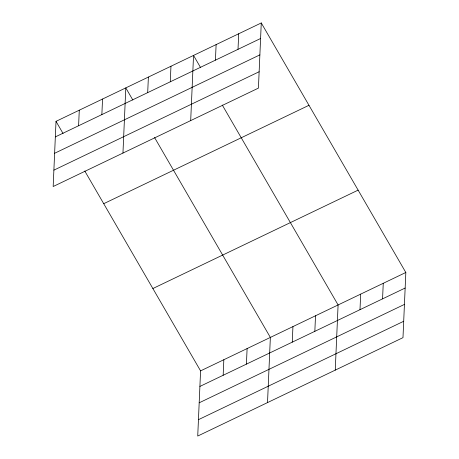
<?xml version="1.0" encoding="UTF-8"?>
<svg xmlns="http://www.w3.org/2000/svg" width="459" height="459" viewBox="0 0 459 459"><rect width="100%" height="100%" fill="white"/><g stroke="black" fill="none" stroke-linecap="round" stroke-linejoin="round"><path stroke-width="0.69" d="M56.015 121.348L53.169 186.52L258.423 88.122L261.269 22.95L56.015 121.348L63.032 133.46M78.598 125.755L79.281 110.194M101.864 114.601L102.541 99.046M122.955 153.065L125.8 87.893L132.817 100.005M147.7 92.626L148.383 77.072M170.278 81.8L170.96 66.245M190.692 120.597L193.537 55.424L200.554 67.53M84.777 170.995L200.577 370.878L197.731 436.05L402.985 337.652L405.831 272.48L261.269 22.95M215.437 60.152L216.114 44.598M223.16 375.278L223.837 359.724M238.014 49.331L238.691 33.777M246.42 364.13L247.103 348.57M267.517 402.595L270.362 337.422L154.568 137.539M292.263 342.15L292.94 326.596M314.84 331.329L315.517 315.775M335.248 370.12L338.094 304.948L222.299 105.071M359.994 309.682L360.671 294.127M382.571 298.855L383.254 283.301M55.338 136.902L260.592 38.504M54.621 153.277L259.874 54.879M53.887 170.146L259.14 71.747M103.723 203.693L308.976 105.295M152.87 288.533L358.123 190.135M200.577 370.878L405.831 272.48M199.894 386.432L405.148 288.034M199.183 402.807L404.436 304.409M198.443 419.675L403.696 321.277"/></g></svg>
